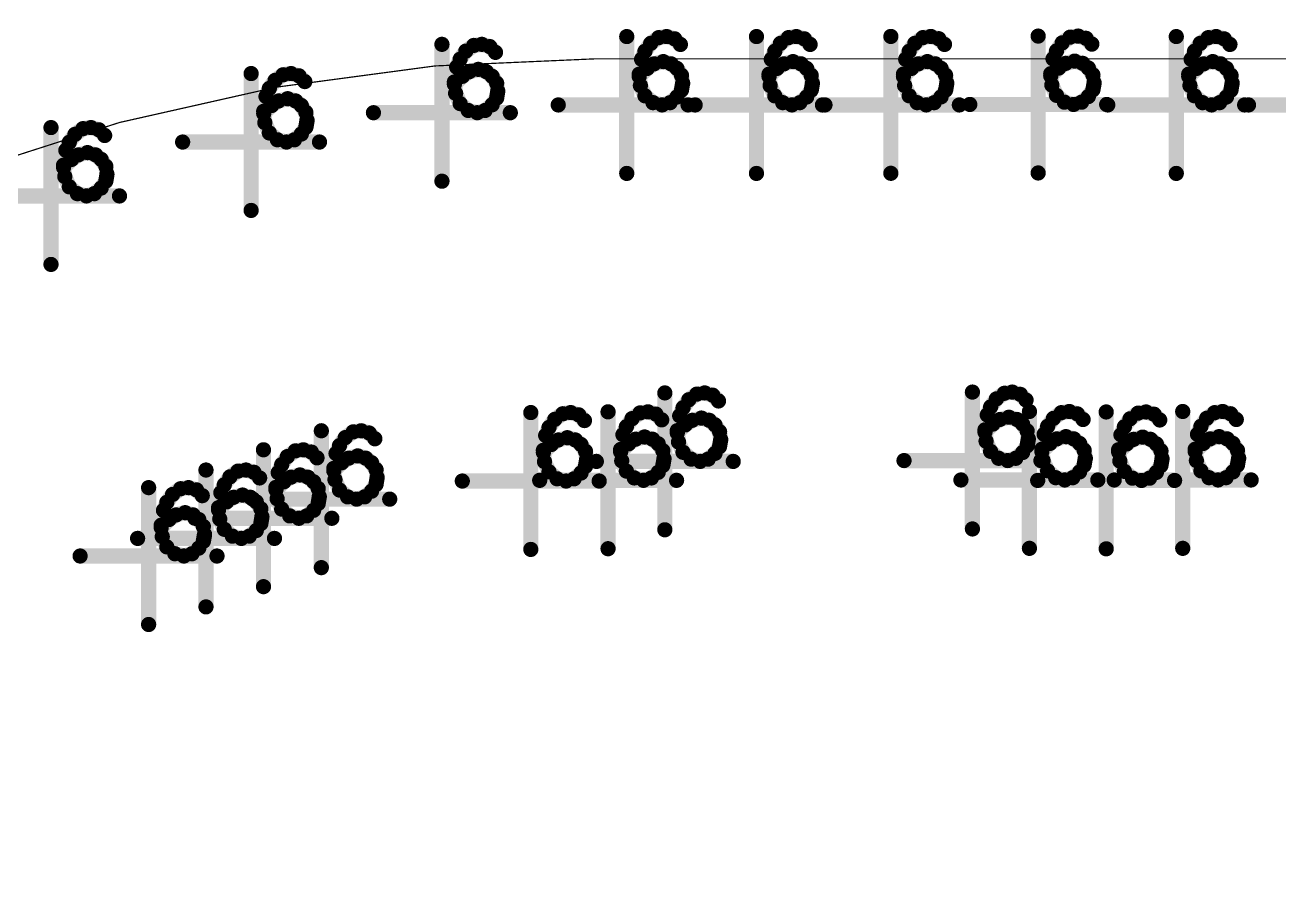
# Model space of a CAD drawing. Header units: millimetres. Extents: x 3362 to 3827, y -139 to 191.
# Drawn here: x 3576.4 to 3586.87, y 19.07 to 26.34 of the extents above; entities that cross this region are included whole.
import ezdxf

# ---------------------------------------------------------------- set-up
doc = ezdxf.new("R2010")
doc.units = ezdxf.units.MM
doc.header["$LTSCALE"] = 23.1
doc.layers.get('0').update_dxf_attribs({"linetype": 'CONTINUOUS'})

# ---------------------------------------------------------------- blocks, each defined once
blk = doc.blocks.new('PAD_R1')
at = {"const_width": 0.5}
blk.add_lwpolyline([(0.25, 0, 1), (-0.25, 0, 1)], format="xyb", close=True, dxfattribs=at)

msp = doc.modelspace()

# ---------------------------------------------------------------- linework, layer by layer
for points, const_width in [([(3581.426, 26.245), (3581.426, 25.102)], 0.127), ([(3581.622, 26.264), (3581.696, 26.16)], 0.0821), ([(3581.717, 26.304), (3581.735, 26.178)], 0.0672), ([(3581.81, 26.297), (3581.775, 26.175)], 0.0695), ([(3581.895, 26.247), (3581.805, 26.158)], 0.0675), ([(3582.509, 26.245), (3582.509, 25.102)], 0.127), ([(3582.705, 26.264), (3582.779, 26.16)], 0.0821), ([(3582.8, 26.304), (3582.818, 26.178)], 0.0672), ([(3582.893, 26.297), (3582.858, 26.175)], 0.0695), ([(3582.978, 26.247), (3582.888, 26.158)], 0.0675), ([(3583.631, 26.246), (3583.631, 25.103)], 0.127), ([(3583.828, 26.264), (3583.902, 26.161)], 0.0821), ([(3583.922, 26.304), (3583.94, 26.178)], 0.0672), ([(3584.015, 26.297), (3583.981, 26.175)], 0.0695), ([(3584.1, 26.248), (3584.01, 26.158)], 0.0675), ([(3584.861, 26.249), (3584.861, 25.106)], 0.127), ([(3585.058, 26.268), (3585.131, 26.164)], 0.0821), ([(3585.152, 26.307), (3585.17, 26.182)], 0.0672), ([(3585.245, 26.301), (3585.21, 26.179)], 0.0695), ([(3585.33, 26.251), (3585.24, 26.161)], 0.0675), ([(3586.014, 26.245), (3586.014, 25.102)], 0.127), ([(3586.21, 26.264), (3586.284, 26.16)], 0.0821), ([(3586.305, 26.304), (3586.323, 26.178)], 0.0672), ([(3586.398, 26.297), (3586.363, 26.175)], 0.0695), ([(3586.483, 26.247), (3586.393, 26.158)], 0.0675), ([(3579.883, 26.18), (3579.883, 25.037)], 0.127), ([(3580.079, 26.198), (3580.153, 26.095)], 0.0821), ([(3580.174, 26.238), (3580.191, 26.112)], 0.0672), ([(3580.267, 26.232), (3580.232, 26.109)], 0.0695), ([(3580.351, 26.182), (3580.262, 26.092)], 0.0675), ([(3581.55, 26.192), (3581.654, 26.118)], 0.0818), ([(3582.634, 26.192), (3582.737, 26.118)], 0.0818), ([(3583.756, 26.192), (3583.859, 26.118)], 0.0818), ([(3584.986, 26.196), (3585.089, 26.122)], 0.0818), ([(3586.138, 26.192), (3586.242, 26.118)], 0.0818), ([(3579.962, 26.048), (3580.079, 25.998)], 0.0727), ([(3580.007, 26.127), (3580.11, 26.053)], 0.0818), ([(3581.505, 26.113), (3581.622, 26.063)], 0.0727), ([(3581.591, 26.051), (3581.661, 25.945)], 0.0687), ([(3581.677, 26.088), (3581.708, 25.965)], 0.0785), ([(3581.781, 26.087), (3581.747, 25.965)], 0.0695), ([(3581.861, 26.047), (3581.781, 25.948)], 0.0609), ([(3582.589, 26.113), (3582.706, 26.063)], 0.0727), ([(3582.674, 26.051), (3582.744, 25.945)], 0.0687), ([(3582.76, 26.088), (3582.791, 25.965)], 0.0785), ([(3582.865, 26.087), (3582.83, 25.965)], 0.0695), ([(3582.944, 26.047), (3582.865, 25.948)], 0.0609), ([(3583.711, 26.114), (3583.828, 26.063)], 0.0727), ([(3583.796, 26.051), (3583.867, 25.945)], 0.0687), ([(3583.883, 26.088), (3583.913, 25.965)], 0.0785), ([(3583.987, 26.088), (3583.952, 25.965)], 0.0695), ([(3584.066, 26.047), (3583.987, 25.948)], 0.0609), ([(3584.916, 26.031), (3585.042, 26.012)], 0.0754), ([(3584.941, 26.117), (3585.058, 26.067)], 0.0727), ([(3585.026, 26.054), (3585.096, 25.949)], 0.0687), ([(3585.112, 26.092), (3585.143, 25.968)], 0.0785), ([(3585.217, 26.091), (3585.182, 25.969)], 0.0695), ([(3585.296, 26.051), (3585.217, 25.952)], 0.0609), ([(3586.094, 26.113), (3586.21, 26.063)], 0.0727), ([(3586.179, 26.051), (3586.249, 25.945)], 0.0687), ([(3586.265, 26.088), (3586.296, 25.965)], 0.0785), ([(3586.369, 26.087), (3586.335, 25.965)], 0.0695), ([(3586.449, 26.047), (3586.369, 25.948)], 0.0609), ([(3578.29, 25.936), (3578.29, 24.793)], 0.127), ([(3578.486, 25.954), (3578.56, 25.851)], 0.0821), ([(3578.581, 25.994), (3578.599, 25.868)], 0.0672), ([(3578.674, 25.987), (3578.639, 25.865)], 0.0695), ([(3578.759, 25.938), (3578.669, 25.848)], 0.0675), ([(3579.938, 25.962), (3580.063, 25.943)], 0.0754), ([(3579.976, 25.925), (3580.065, 25.835)], 0.0945), ([(3580.047, 25.985), (3580.118, 25.88)], 0.0687), ([(3580.134, 26.023), (3580.165, 25.899)], 0.0785), ([(3580.238, 26.022), (3580.203, 25.9)], 0.0695), ([(3580.318, 25.982), (3580.238, 25.883)], 0.0609), ([(3581.473, 25.978), (3581.599, 25.959)], 0.0754), ([(3581.481, 26.027), (3581.607, 26.008)], 0.0754), ([(3581.519, 25.99), (3581.609, 25.9)], 0.0945), ([(3581.917, 25.985), (3581.811, 25.915)], 0.0687), ([(3582.557, 25.978), (3582.682, 25.959)], 0.0754), ([(3582.564, 26.027), (3582.69, 26.008)], 0.0754), ([(3582.602, 25.99), (3582.692, 25.9)], 0.0945), ([(3583, 25.985), (3582.894, 25.915)], 0.0687), ([(3583.679, 25.978), (3583.804, 25.959)], 0.0754), ([(3583.686, 26.027), (3583.812, 26.008)], 0.0754), ([(3583.724, 25.99), (3583.814, 25.901)], 0.0945), ([(3584.122, 25.986), (3584.017, 25.915)], 0.0687), ([(3584.909, 25.982), (3585.034, 25.962)], 0.0754), ([(3584.954, 25.994), (3585.044, 25.904)], 0.0945), ([(3585.352, 25.989), (3585.246, 25.919)], 0.0687), ([(3586.061, 25.978), (3586.187, 25.959)], 0.0754), ([(3586.069, 26.027), (3586.195, 26.008)], 0.0754), ([(3586.107, 25.99), (3586.197, 25.9)], 0.0945), ([(3586.505, 25.985), (3586.399, 25.915)], 0.0687), ([(3578.414, 25.882), (3578.518, 25.808)], 0.0818), ([(3579.929, 25.812), (3580.055, 25.825)], 0.0955), ([(3579.93, 25.913), (3580.056, 25.893)], 0.0754), ([(3580.373, 25.92), (3580.268, 25.85)], 0.0687), ([(3580.407, 25.832), (3580.282, 25.814)], 0.0675), ([(3581.472, 25.877), (3581.598, 25.89)], 0.0955), ([(3581.501, 25.767), (3581.617, 25.819)], 0.0939), ([(3581.951, 25.897), (3581.825, 25.879)], 0.0675), ([(3581.95, 25.816), (3581.825, 25.837)], 0.058), ([(3582.555, 25.877), (3582.682, 25.89)], 0.0955), ([(3582.584, 25.767), (3582.701, 25.819)], 0.0939), ([(3583.034, 25.897), (3582.908, 25.879)], 0.0675), ([(3583.034, 25.816), (3582.909, 25.837)], 0.058), ([(3583.678, 25.877), (3583.804, 25.89)], 0.0955), ([(3583.707, 25.767), (3583.823, 25.819)], 0.0939), ([(3584.156, 25.897), (3584.03, 25.879)], 0.0675), ([(3584.156, 25.816), (3584.031, 25.837)], 0.058), ([(3584.907, 25.881), (3585.034, 25.894)], 0.0955), ([(3584.936, 25.771), (3585.053, 25.823)], 0.0939), ([(3585.386, 25.901), (3585.26, 25.883)], 0.0675), ([(3585.386, 25.819), (3585.261, 25.841)], 0.058), ([(3586.06, 25.877), (3586.186, 25.89)], 0.0955), ([(3586.089, 25.767), (3586.205, 25.819)], 0.0939), ([(3586.539, 25.897), (3586.413, 25.879)], 0.0675), ([(3586.538, 25.816), (3586.413, 25.837)], 0.058), ([(3578.345, 25.718), (3578.471, 25.698)], 0.0754), ([(3578.37, 25.804), (3578.486, 25.754)], 0.0727), ([(3578.455, 25.741), (3578.525, 25.635)], 0.0687), ([(3578.541, 25.778), (3578.572, 25.655)], 0.0785), ([(3578.646, 25.778), (3578.611, 25.656)], 0.0695), ([(3578.725, 25.738), (3578.646, 25.639)], 0.0609), ([(3579.958, 25.702), (3580.074, 25.753)], 0.0939), ([(3580.373, 25.668), (3580.268, 25.739)], 0.0687), ([(3580.407, 25.75), (3580.282, 25.771)], 0.058), ([(3581.57, 25.673), (3581.653, 25.77)], 0.0879), ([(3581.668, 25.622), (3581.699, 25.745)], 0.0785), ([(3581.772, 25.622), (3581.737, 25.744)], 0.0692), ([(3581.857, 25.668), (3581.776, 25.765)], 0.0743), ([(3581.917, 25.734), (3581.811, 25.804)], 0.0687), ([(3582.654, 25.673), (3582.736, 25.77)], 0.0879), ([(3582.751, 25.622), (3582.782, 25.745)], 0.0785), ([(3582.855, 25.622), (3582.82, 25.744)], 0.0692), ([(3582.94, 25.668), (3582.859, 25.765)], 0.0743), ([(3583, 25.734), (3582.894, 25.804)], 0.0687), ([(3583.776, 25.673), (3583.858, 25.77)], 0.0879), ([(3583.873, 25.622), (3583.904, 25.745)], 0.0785), ([(3583.977, 25.623), (3583.942, 25.745)], 0.0692), ([(3584.062, 25.668), (3583.981, 25.766)], 0.0743), ([(3584.122, 25.734), (3584.017, 25.804)], 0.0687), ([(3585.006, 25.677), (3585.088, 25.774)], 0.0879), ([(3585.103, 25.626), (3585.134, 25.749)], 0.0785), ([(3585.207, 25.626), (3585.172, 25.748)], 0.0692), ([(3585.292, 25.672), (3585.211, 25.769)], 0.0743), ([(3585.352, 25.738), (3585.246, 25.808)], 0.0687), ([(3586.158, 25.673), (3586.241, 25.77)], 0.0879), ([(3586.256, 25.622), (3586.287, 25.745)], 0.0785), ([(3586.36, 25.622), (3586.325, 25.744)], 0.0692), ([(3586.445, 25.668), (3586.364, 25.765)], 0.0743), ([(3586.505, 25.734), (3586.399, 25.804)], 0.0687), ([(3578.338, 25.668), (3578.463, 25.649)], 0.0754), ([(3578.383, 25.681), (3578.473, 25.591)], 0.0945), ([(3578.781, 25.676), (3578.675, 25.605)], 0.0687), ([(3580.454, 25.609), (3579.311, 25.609)], 0.127), ([(3580.027, 25.608), (3580.11, 25.704)], 0.0879), ([(3580.124, 25.556), (3580.155, 25.68)], 0.0785), ([(3580.229, 25.557), (3580.194, 25.679)], 0.0692), ([(3580.314, 25.603), (3580.232, 25.7)], 0.0743), ([(3581.997, 25.674), (3580.854, 25.674)], 0.127), ([(3583.081, 25.674), (3581.938, 25.674)], 0.127), ([(3584.203, 25.674), (3583.06, 25.674)], 0.127), ([(3585.433, 25.678), (3584.29, 25.678)], 0.127), ([(3586.585, 25.674), (3585.442, 25.674)], 0.127), ([(3587.76, 25.674), (3586.617, 25.674)], 0.127), ([(3576.619, 25.485), (3576.619, 24.342)], 0.127), ([(3576.816, 25.504), (3576.89, 25.4)], 0.0821), ([(3576.91, 25.544), (3576.928, 25.418)], 0.0672), ([(3577.003, 25.537), (3576.969, 25.415)], 0.0695), ([(3578.336, 25.567), (3578.463, 25.58)], 0.0955), ([(3578.365, 25.458), (3578.481, 25.509)], 0.0939), ([(3578.815, 25.588), (3578.689, 25.569)], 0.0675), ([(3578.815, 25.506), (3578.689, 25.527)], 0.058), ([(3576.744, 25.432), (3576.847, 25.358)], 0.0818), ([(3577.088, 25.487), (3576.998, 25.398)], 0.0675), ([(3578.434, 25.364), (3578.517, 25.46)], 0.0879), ([(3578.532, 25.312), (3578.563, 25.435)], 0.0785), ([(3578.636, 25.313), (3578.601, 25.435)], 0.0692), ([(3578.721, 25.358), (3578.64, 25.456)], 0.0743), ([(3578.781, 25.424), (3578.675, 25.495)], 0.0687), ([(3576.699, 25.353), (3576.816, 25.303)], 0.0727), ([(3576.871, 25.328), (3576.901, 25.205)], 0.0785), ([(3576.975, 25.327), (3576.94, 25.205)], 0.0695), ([(3578.861, 25.364), (3577.718, 25.364)], 0.127), ([(3576.667, 25.218), (3576.793, 25.199)], 0.0754), ([(3576.675, 25.267), (3576.8, 25.248)], 0.0754), ([(3576.713, 25.23), (3576.802, 25.14)], 0.0945), ([(3576.784, 25.291), (3576.855, 25.185)], 0.0687), ([(3577.054, 25.287), (3576.975, 25.188)], 0.0609), ([(3577.11, 25.225), (3577.005, 25.155)], 0.0687), ([(3576.666, 25.117), (3576.792, 25.13)], 0.0955), ([(3577.144, 25.137), (3577.019, 25.119)], 0.0675), ([(3576.695, 25.007), (3576.811, 25.059)], 0.0939), ([(3576.764, 24.913), (3576.846, 25.01)], 0.0879), ([(3576.861, 24.862), (3576.892, 24.985)], 0.0785), ([(3577.05, 24.908), (3576.969, 25.006)], 0.0743), ([(3577.11, 24.974), (3577.005, 25.044)], 0.0687), ([(3577.144, 25.056), (3577.019, 25.077)], 0.058), ([(3577.191, 24.914), (3576.048, 24.914)], 0.127), ([(3576.966, 24.862), (3576.931, 24.984)], 0.0692), ([(3582.035, 23.327), (3582.053, 23.201)], 0.0672), ([(3582.128, 23.32), (3582.093, 23.198)], 0.0695), ([(3584.603, 23.334), (3584.621, 23.208)], 0.0672), ([(3584.696, 23.327), (3584.661, 23.205)], 0.0695), ([(3581.744, 23.269), (3581.744, 22.126)], 0.127), ([(3581.868, 23.215), (3581.972, 23.141)], 0.0818), ([(3581.94, 23.287), (3582.014, 23.184)], 0.0821), ([(3582.213, 23.271), (3582.123, 23.181)], 0.0675), ([(3584.312, 23.276), (3584.312, 22.133)], 0.127), ([(3584.436, 23.222), (3584.54, 23.149)], 0.0818), ([(3584.508, 23.294), (3584.582, 23.191)], 0.0821), ([(3584.781, 23.278), (3584.691, 23.188)], 0.0675), ([(3580.625, 23.105), (3580.625, 21.962)], 0.127), ([(3580.821, 23.123), (3580.895, 23.02)], 0.0821), ([(3580.916, 23.163), (3580.934, 23.037)], 0.0672), ([(3581.009, 23.156), (3580.974, 23.034)], 0.0695), ([(3581.094, 23.107), (3581.004, 23.017)], 0.0675), ([(3581.27, 23.111), (3581.27, 21.968)], 0.127), ([(3581.466, 23.129), (3581.54, 23.026)], 0.0821), ([(3581.561, 23.169), (3581.579, 23.043)], 0.0672), ([(3581.654, 23.163), (3581.619, 23.04)], 0.0695), ([(3581.739, 23.113), (3581.649, 23.023)], 0.0675), ([(3581.824, 23.137), (3581.94, 23.087)], 0.0727), ([(3581.995, 23.111), (3582.026, 22.988)], 0.0785), ([(3582.099, 23.111), (3582.065, 22.989)], 0.0695), ([(3584.392, 23.144), (3584.508, 23.094)], 0.0727), ([(3584.563, 23.118), (3584.594, 22.995)], 0.0785), ([(3584.668, 23.118), (3584.633, 22.996)], 0.0695), ([(3584.788, 23.114), (3584.788, 21.971)], 0.127), ([(3584.984, 23.132), (3585.058, 23.029)], 0.0821), ([(3585.079, 23.172), (3585.097, 23.046)], 0.0672), ([(3585.172, 23.165), (3585.137, 23.043)], 0.0695), ([(3585.257, 23.116), (3585.167, 23.026)], 0.0675), ([(3585.429, 23.11), (3585.429, 21.967)], 0.127), ([(3585.625, 23.128), (3585.699, 23.025)], 0.0821), ([(3585.72, 23.168), (3585.737, 23.042)], 0.0672), ([(3585.813, 23.161), (3585.778, 23.039)], 0.0695), ([(3585.897, 23.112), (3585.808, 23.022)], 0.0675), ([(3586.068, 23.114), (3586.068, 21.971)], 0.127), ([(3586.264, 23.132), (3586.338, 23.029)], 0.0821), ([(3586.359, 23.172), (3586.377, 23.046)], 0.0672), ([(3586.452, 23.165), (3586.417, 23.043)], 0.0695), ([(3586.536, 23.116), (3586.447, 23.026)], 0.0675), ([(3579.167, 23.011), (3579.184, 22.885)], 0.0672), ([(3579.26, 23.005), (3579.225, 22.882)], 0.0695), ([(3580.749, 23.051), (3580.853, 22.978)], 0.0818), ([(3581.395, 23.057), (3581.498, 22.984)], 0.0818), ([(3581.791, 23.001), (3581.917, 22.982)], 0.0754), ([(3581.799, 23.051), (3581.925, 23.031)], 0.0754), ([(3581.837, 23.014), (3581.927, 22.924)], 0.0945), ([(3581.909, 23.074), (3581.979, 22.968)], 0.0687), ([(3582.179, 23.071), (3582.099, 22.972)], 0.0609), ([(3582.235, 23.009), (3582.129, 22.938)], 0.0687), ([(3584.36, 23.008), (3584.485, 22.989)], 0.0754), ([(3584.367, 23.058), (3584.493, 23.038)], 0.0754), ([(3584.405, 23.021), (3584.495, 22.931)], 0.0945), ([(3584.477, 23.081), (3584.547, 22.975)], 0.0687), ([(3584.747, 23.078), (3584.668, 22.979)], 0.0609), ([(3584.803, 23.016), (3584.697, 22.945)], 0.0687), ([(3584.912, 23.06), (3585.016, 22.986)], 0.0818), ([(3585.553, 23.056), (3585.656, 22.982)], 0.0818), ([(3586.192, 23.06), (3586.295, 22.986)], 0.0818), ([(3578.876, 22.953), (3578.876, 21.81)], 0.127), ([(3579, 22.899), (3579.103, 22.826)], 0.0818), ([(3579.072, 22.971), (3579.146, 22.868)], 0.0821), ([(3579.344, 22.955), (3579.255, 22.865)], 0.0675), ([(3580.705, 22.973), (3580.821, 22.923)], 0.0727), ([(3580.79, 22.91), (3580.86, 22.804)], 0.0687), ([(3580.876, 22.947), (3580.907, 22.824)], 0.0785), ([(3580.981, 22.947), (3580.946, 22.825)], 0.0695), ([(3581.06, 22.907), (3580.981, 22.808)], 0.0609), ([(3581.325, 22.893), (3581.451, 22.874)], 0.0754), ([(3581.35, 22.979), (3581.466, 22.929)], 0.0727), ([(3581.435, 22.916), (3581.505, 22.811)], 0.0687), ([(3581.521, 22.954), (3581.552, 22.83)], 0.0785), ([(3581.626, 22.953), (3581.591, 22.831)], 0.0695), ([(3581.705, 22.913), (3581.626, 22.814)], 0.0609), ([(3581.79, 22.9), (3581.916, 22.913)], 0.0955), ([(3582.269, 22.921), (3582.143, 22.902)], 0.0675), ([(3584.358, 22.907), (3584.485, 22.92)], 0.0955), ([(3584.837, 22.928), (3584.711, 22.909)], 0.0675), ([(3584.843, 22.895), (3584.968, 22.876)], 0.0754), ([(3584.867, 22.981), (3584.984, 22.931)], 0.0727), ([(3584.953, 22.919), (3585.023, 22.813)], 0.0687), ([(3585.039, 22.956), (3585.07, 22.833)], 0.0785), ([(3585.143, 22.956), (3585.109, 22.833)], 0.0695), ([(3585.223, 22.915), (3585.143, 22.816)], 0.0609), ([(3585.484, 22.892), (3585.609, 22.872)], 0.0754), ([(3585.508, 22.978), (3585.625, 22.928)], 0.0727), ([(3585.593, 22.915), (3585.664, 22.809)], 0.0687), ([(3585.68, 22.952), (3585.711, 22.829)], 0.0785), ([(3585.784, 22.952), (3585.749, 22.83)], 0.0695), ([(3585.864, 22.912), (3585.784, 22.813)], 0.0609), ([(3586.123, 22.896), (3586.248, 22.876)], 0.0754), ([(3586.147, 22.982), (3586.264, 22.932)], 0.0727), ([(3586.232, 22.919), (3586.303, 22.813)], 0.0687), ([(3586.319, 22.956), (3586.35, 22.833)], 0.0785), ([(3586.423, 22.956), (3586.388, 22.834)], 0.0695), ([(3586.503, 22.916), (3586.423, 22.817)], 0.0609), ([(3578.393, 22.794), (3578.393, 21.651)], 0.127), ([(3578.589, 22.812), (3578.663, 22.709)], 0.0821), ([(3578.684, 22.852), (3578.701, 22.726)], 0.0672), ([(3578.777, 22.846), (3578.742, 22.723)], 0.0695), ([(3578.861, 22.796), (3578.772, 22.706)], 0.0675), ([(3578.955, 22.821), (3579.072, 22.771)], 0.0727), ([(3579.127, 22.796), (3579.158, 22.672)], 0.0785), ([(3579.231, 22.795), (3579.196, 22.673)], 0.0695), ([(3580.673, 22.837), (3580.798, 22.818)], 0.0754), ([(3580.68, 22.887), (3580.806, 22.867)], 0.0754), ([(3580.718, 22.85), (3580.808, 22.76)], 0.0945), ([(3581.116, 22.845), (3581.01, 22.774)], 0.0687), ([(3581.318, 22.843), (3581.443, 22.824)], 0.0754), ([(3581.363, 22.856), (3581.453, 22.766)], 0.0945), ([(3581.761, 22.851), (3581.655, 22.78)], 0.0687), ([(3581.819, 22.791), (3581.935, 22.842)], 0.0939), ([(3581.888, 22.697), (3581.971, 22.793)], 0.0879), ([(3582.175, 22.691), (3582.094, 22.789)], 0.0743), ([(3582.235, 22.757), (3582.129, 22.828)], 0.0687), ([(3582.268, 22.839), (3582.143, 22.86)], 0.058), ([(3584.387, 22.798), (3584.503, 22.849)], 0.0939), ([(3584.457, 22.704), (3584.539, 22.8)], 0.0879), ([(3584.743, 22.698), (3584.662, 22.796)], 0.0743), ([(3584.803, 22.764), (3584.697, 22.835)], 0.0687), ([(3584.837, 22.846), (3584.711, 22.867)], 0.058), ([(3584.835, 22.846), (3584.961, 22.827)], 0.0754), ([(3584.881, 22.858), (3584.971, 22.769)], 0.0945), ([(3585.279, 22.853), (3585.173, 22.783)], 0.0687), ([(3585.476, 22.842), (3585.602, 22.823)], 0.0754), ([(3585.522, 22.855), (3585.612, 22.765)], 0.0945), ([(3585.92, 22.85), (3585.814, 22.779)], 0.0687), ([(3586.115, 22.846), (3586.241, 22.827)], 0.0754), ([(3586.161, 22.859), (3586.251, 22.769)], 0.0945), ([(3586.559, 22.854), (3586.453, 22.783)], 0.0687), ([(3578.205, 22.684), (3578.222, 22.558)], 0.0672), ([(3578.517, 22.74), (3578.62, 22.667)], 0.0818), ([(3578.923, 22.685), (3579.049, 22.666)], 0.0754), ([(3578.931, 22.735), (3579.056, 22.716)], 0.0754), ([(3578.969, 22.698), (3579.059, 22.608)], 0.0945), ([(3579.04, 22.758), (3579.111, 22.653)], 0.0687), ([(3579.311, 22.755), (3579.231, 22.656)], 0.0609), ([(3579.367, 22.693), (3579.261, 22.623)], 0.0687), ([(3580.671, 22.737), (3580.798, 22.749)], 0.0955), ([(3580.7, 22.627), (3580.816, 22.678)], 0.0939), ([(3581.15, 22.757), (3581.024, 22.739)], 0.0675), ([(3581.15, 22.675), (3581.024, 22.696)], 0.058), ([(3582.315, 22.697), (3581.172, 22.697)], 0.127), ([(3581.316, 22.743), (3581.443, 22.755)], 0.0955), ([(3581.345, 22.633), (3581.461, 22.684)], 0.0939), ([(3581.795, 22.763), (3581.669, 22.745)], 0.0675), ([(3581.795, 22.681), (3581.67, 22.702)], 0.058), ([(3581.986, 22.645), (3582.017, 22.768)], 0.0785), ([(3582.09, 22.646), (3582.055, 22.768)], 0.0692), ([(3584.884, 22.704), (3583.741, 22.704)], 0.127), ([(3584.554, 22.652), (3584.585, 22.775)], 0.0785), ([(3584.658, 22.653), (3584.623, 22.775)], 0.0692), ([(3584.834, 22.745), (3584.96, 22.758)], 0.0955), ([(3584.863, 22.635), (3584.979, 22.687)], 0.0939), ([(3585.313, 22.765), (3585.187, 22.747)], 0.0675), ([(3585.312, 22.684), (3585.187, 22.705)], 0.058), ([(3585.475, 22.741), (3585.601, 22.754)], 0.0955), ([(3585.504, 22.632), (3585.62, 22.683)], 0.0939), ([(3585.953, 22.762), (3585.828, 22.743)], 0.0675), ([(3585.953, 22.68), (3585.828, 22.701)], 0.058), ([(3586.114, 22.745), (3586.24, 22.758)], 0.0955), ([(3586.143, 22.636), (3586.259, 22.687)], 0.0939), ([(3586.593, 22.766), (3586.467, 22.747)], 0.0675), ([(3586.592, 22.684), (3586.467, 22.705)], 0.058), ([(3577.913, 22.625), (3577.913, 21.482)], 0.127), ([(3578.038, 22.572), (3578.141, 22.498)], 0.0818), ([(3578.11, 22.644), (3578.184, 22.54)], 0.0821), ([(3578.298, 22.677), (3578.263, 22.555)], 0.0695), ([(3578.382, 22.627), (3578.293, 22.538)], 0.0675), ([(3578.448, 22.576), (3578.573, 22.557)], 0.0754), ([(3578.472, 22.662), (3578.589, 22.612)], 0.0727), ([(3578.557, 22.599), (3578.628, 22.494)], 0.0687), ([(3578.644, 22.637), (3578.675, 22.513)], 0.0785), ([(3578.748, 22.636), (3578.713, 22.514)], 0.0695), ([(3578.828, 22.596), (3578.748, 22.497)], 0.0609), ([(3578.922, 22.585), (3579.048, 22.597)], 0.0955), ([(3579.401, 22.605), (3579.275, 22.587)], 0.0675), ([(3580.769, 22.533), (3580.852, 22.629)], 0.0879), ([(3580.867, 22.481), (3580.898, 22.605)], 0.0785), ([(3580.971, 22.482), (3580.936, 22.604)], 0.0692), ([(3581.056, 22.527), (3580.975, 22.625)], 0.0743), ([(3581.116, 22.593), (3581.01, 22.664)], 0.0687), ([(3581.415, 22.539), (3581.497, 22.635)], 0.0879), ([(3581.512, 22.487), (3581.543, 22.611)], 0.0785), ([(3581.616, 22.488), (3581.581, 22.61)], 0.0692), ([(3581.701, 22.533), (3581.62, 22.631)], 0.0743), ([(3581.761, 22.599), (3581.655, 22.67)], 0.0687), ([(3584.932, 22.541), (3585.015, 22.638)], 0.0879), ([(3585.03, 22.49), (3585.06, 22.613)], 0.0785), ([(3585.134, 22.491), (3585.099, 22.613)], 0.0692), ([(3585.219, 22.536), (3585.138, 22.634)], 0.0743), ([(3585.279, 22.602), (3585.173, 22.672)], 0.0687), ([(3585.573, 22.538), (3585.656, 22.634)], 0.0879), ([(3585.67, 22.486), (3585.701, 22.609)], 0.0785), ([(3585.775, 22.487), (3585.74, 22.609)], 0.0692), ([(3585.86, 22.532), (3585.779, 22.63)], 0.0743), ([(3585.92, 22.598), (3585.814, 22.669)], 0.0687), ([(3586.212, 22.542), (3586.295, 22.638)], 0.0879), ([(3586.31, 22.49), (3586.34, 22.613)], 0.0785), ([(3586.414, 22.491), (3586.379, 22.613)], 0.0692), ([(3586.499, 22.536), (3586.418, 22.634)], 0.0743), ([(3586.559, 22.602), (3586.453, 22.673)], 0.0687), ([(3577.434, 22.478), (3577.434, 21.335)], 0.127), ([(3577.63, 22.497), (3577.704, 22.393)], 0.0821), ([(3577.725, 22.536), (3577.743, 22.411)], 0.0672), ([(3577.818, 22.53), (3577.783, 22.408)], 0.0695), ([(3577.903, 22.48), (3577.813, 22.39)], 0.0675), ([(3577.993, 22.493), (3578.11, 22.443)], 0.0727), ([(3578.44, 22.526), (3578.566, 22.507)], 0.0754), ([(3578.486, 22.539), (3578.575, 22.449)], 0.0945), ([(3578.884, 22.534), (3578.778, 22.463)], 0.0687), ([(3578.951, 22.475), (3579.067, 22.526)], 0.0939), ([(3579.02, 22.381), (3579.103, 22.477)], 0.0879), ([(3579.307, 22.375), (3579.226, 22.473)], 0.0743), ([(3579.367, 22.441), (3579.261, 22.512)], 0.0687), ([(3579.4, 22.523), (3579.275, 22.544)], 0.058), ([(3581.196, 22.533), (3580.053, 22.533)], 0.127), ([(3581.842, 22.539), (3580.699, 22.539)], 0.127), ([(3585.359, 22.542), (3584.216, 22.542)], 0.127), ([(3586, 22.538), (3584.857, 22.538)], 0.127), ([(3586.639, 22.542), (3585.496, 22.542)], 0.127), ([(3577.558, 22.425), (3577.662, 22.351)], 0.0818), ([(3577.969, 22.407), (3578.094, 22.388)], 0.0754), ([(3578.007, 22.37), (3578.096, 22.28)], 0.0945), ([(3578.078, 22.431), (3578.149, 22.325)], 0.0687), ([(3578.165, 22.468), (3578.196, 22.345)], 0.0785), ([(3578.269, 22.467), (3578.234, 22.345)], 0.0695), ([(3578.349, 22.427), (3578.269, 22.328)], 0.0609), ([(3579.447, 22.382), (3578.304, 22.382)], 0.127), ([(3578.439, 22.426), (3578.565, 22.438)], 0.0955), ([(3578.468, 22.316), (3578.584, 22.367)], 0.0939), ([(3578.917, 22.446), (3578.792, 22.428)], 0.0675), ([(3578.917, 22.364), (3578.792, 22.385)], 0.058), ([(3579.118, 22.329), (3579.148, 22.453)], 0.0785), ([(3579.222, 22.33), (3579.187, 22.452)], 0.0692), ([(3577.514, 22.346), (3577.63, 22.296)], 0.0727), ([(3577.599, 22.283), (3577.669, 22.178)], 0.0687), ([(3577.685, 22.321), (3577.716, 22.198)], 0.0785), ([(3577.79, 22.32), (3577.755, 22.198)], 0.0695), ([(3577.869, 22.28), (3577.79, 22.181)], 0.0609), ([(3577.96, 22.257), (3578.086, 22.27)], 0.0955), ([(3577.961, 22.358), (3578.087, 22.339)], 0.0754), ([(3578.404, 22.365), (3578.299, 22.295)], 0.0687), ([(3578.438, 22.277), (3578.313, 22.259)], 0.0675), ([(3578.537, 22.222), (3578.62, 22.318)], 0.0879), ([(3578.634, 22.17), (3578.665, 22.294)], 0.0785), ([(3578.739, 22.171), (3578.704, 22.293)], 0.0692), ([(3578.824, 22.216), (3578.742, 22.314)], 0.0743), ([(3578.884, 22.282), (3578.778, 22.353)], 0.0687), ([(3577.482, 22.211), (3577.607, 22.191)], 0.0754), ([(3577.489, 22.26), (3577.615, 22.241)], 0.0754), ([(3577.527, 22.223), (3577.617, 22.133)], 0.0945), ([(3578.964, 22.222), (3577.821, 22.222)], 0.127), ([(3577.925, 22.218), (3577.819, 22.148)], 0.0687), ([(3577.989, 22.147), (3578.105, 22.199)], 0.0939), ([(3578.058, 22.053), (3578.141, 22.15)], 0.0879), ([(3578.404, 22.114), (3578.299, 22.184)], 0.0687), ([(3578.438, 22.196), (3578.313, 22.217)], 0.058), ([(3578.485, 22.054), (3577.342, 22.054)], 0.127), ([(3577.48, 22.11), (3577.607, 22.123)], 0.0955), ([(3577.509, 22), (3577.625, 22.052)], 0.0939), ([(3577.959, 22.13), (3577.833, 22.112)], 0.0675), ([(3577.959, 22.048), (3577.833, 22.07)], 0.058), ([(3578.155, 22.002), (3578.186, 22.125)], 0.0785), ([(3578.26, 22.002), (3578.225, 22.124)], 0.0692), ([(3578.345, 22.048), (3578.263, 22.145)], 0.0743), ([(3577.578, 21.906), (3577.661, 22.003)], 0.0879), ([(3577.676, 21.855), (3577.707, 21.978)], 0.0785), ([(3577.78, 21.855), (3577.745, 21.977)], 0.0692), ([(3577.865, 21.901), (3577.784, 21.998)], 0.0743), ([(3577.925, 21.967), (3577.819, 22.037)], 0.0687), ([(3578.005, 21.907), (3576.862, 21.907)], 0.127)]:
    msp.add_lwpolyline(points, dxfattribs=dict(const_width=const_width))
at = {"const_width": 0.0102}
msp.add_lwpolyline([(3613.171, 13.459), (3613.171, 25.059, 0.414215), (3612.171, 26.059), (3581.163, 26.059, 0.202312), (3570.347, 21.496, -0.202309), (3569.272, 21.043), (3563.773, 21.043, -0.202309), (3562.698, 21.496, 0.202312), (3551.882, 26.059), (3530.351, 26.059, 0.414215), (3529.351, 25.059), (3529.351, 13.459, 0.414215), (3530.351, 12.459), (3551.468, 12.459, -0.196013), (3553.215, 11.747, 0.196007), (3563.773, 7.443), (3569.272, 7.443, 0.196007), (3579.83, 11.747, -0.196013), (3581.577, 12.459), (3612.171, 12.459, 0.414215)], format="xyb", close=True, dxfattribs=at)

# ---------------------------------------------------------------- block references
at = {"xscale": 0.127, "yscale": 0.127}
for p in [(3581.426, 26.245), (3581.693, 26.236), (3581.759, 26.245), (3581.826, 26.226), (3582.509, 26.245), (3582.776, 26.236), (3582.842, 26.245), (3582.909, 26.226), (3583.631, 26.246), (3583.898, 26.236), (3583.965, 26.246), (3584.031, 26.227), (3584.861, 26.249), (3585.128, 26.24), (3585.194, 26.249), (3585.261, 26.23), (3586.014, 26.245), (3586.281, 26.236), (3586.347, 26.245), (3586.414, 26.226), (3579.883, 26.18), (3580.082, 26.123), (3580.149, 26.171), (3580.216, 26.18), (3580.283, 26.161), (3580.33, 26.113), (3581.578, 26.122), (3581.626, 26.188), (3581.874, 26.179), (3582.662, 26.122), (3582.709, 26.188), (3582.957, 26.179), (3583.784, 26.122), (3583.831, 26.188), (3584.079, 26.179), (3585.014, 26.125), (3585.061, 26.192), (3585.309, 26.182), (3586.166, 26.122), (3586.214, 26.188), (3586.462, 26.179), (3580.035, 26.056), (3581.55, 26.055), (3581.654, 26.017), (3581.731, 26.036), (3581.797, 26.017), (3582.633, 26.055), (3582.738, 26.017), (3582.814, 26.036), (3582.881, 26.017), (3583.755, 26.055), (3583.86, 26.017), (3583.936, 26.036), (3584.003, 26.017), (3584.985, 26.059), (3585.09, 26.021), (3585.166, 26.04), (3585.233, 26.021), (3586.138, 26.055), (3586.242, 26.017), (3586.319, 26.036), (3586.385, 26.017), (3578.29, 25.936), (3578.557, 25.926), (3578.623, 25.936), (3578.69, 25.917), (3580.006, 25.99), (3580.054, 25.913), (3580.111, 25.951), (3580.187, 25.971), (3580.254, 25.951), (3580.302, 25.913), (3581.53, 25.931), (3581.53, 25.912), (3581.597, 25.979), (3581.845, 25.979), (3581.883, 25.921), (3582.614, 25.931), (3582.614, 25.912), (3582.681, 25.979), (3582.928, 25.979), (3582.966, 25.921), (3583.736, 25.931), (3583.736, 25.912), (3583.803, 25.979), (3584.05, 25.979), (3584.088, 25.922), (3584.966, 25.935), (3584.966, 25.916), (3585.033, 25.982), (3585.28, 25.982), (3585.318, 25.925), (3586.118, 25.931), (3586.118, 25.912), (3586.185, 25.979), (3586.433, 25.979), (3586.471, 25.921), (3578.442, 25.812), (3578.49, 25.879), (3578.738, 25.869), (3579.987, 25.866), (3579.987, 25.847), (3580.34, 25.856), (3581.54, 25.836), (3581.883, 25.798), (3581.893, 25.855), (3582.623, 25.836), (3582.966, 25.798), (3582.976, 25.855), (3583.746, 25.836), (3584.088, 25.798), (3584.098, 25.855), (3584.975, 25.84), (3585.318, 25.801), (3585.328, 25.859), (3586.128, 25.836), (3586.471, 25.798), (3586.481, 25.855), (3578.414, 25.745), (3578.519, 25.707), (3578.595, 25.726), (3578.662, 25.707), (3579.997, 25.771), (3580.34, 25.732), (3580.349, 25.789), (3581.578, 25.75), (3581.645, 25.693), (3581.788, 25.693), (3581.845, 25.74), (3582.662, 25.75), (3582.728, 25.693), (3582.871, 25.693), (3582.928, 25.74), (3583.784, 25.75), (3583.85, 25.693), (3583.993, 25.693), (3584.05, 25.741), (3585.014, 25.754), (3585.08, 25.697), (3585.223, 25.697), (3585.28, 25.744), (3586.166, 25.75), (3586.233, 25.693), (3586.376, 25.693), (3586.433, 25.74), (3578.395, 25.621), (3578.395, 25.602), (3578.461, 25.669), (3578.709, 25.669), (3578.747, 25.612), (3579.311, 25.609), (3580.035, 25.685), (3580.102, 25.628), (3580.178, 25.609), (3580.244, 25.628), (3580.302, 25.675), (3580.454, 25.609), (3580.854, 25.674), (3581.721, 25.674), (3581.938, 25.674), (3581.997, 25.674), (3582.805, 25.674), (3583.06, 25.674), (3583.081, 25.674), (3583.927, 25.674), (3584.203, 25.674), (3584.29, 25.678), (3585.157, 25.678), (3585.433, 25.678), (3585.442, 25.674), (3586.309, 25.674), (3586.585, 25.674), (3586.617, 25.674), (3576.619, 25.485), (3576.953, 25.485), (3578.404, 25.526), (3578.747, 25.488), (3578.757, 25.545), (3576.819, 25.428), (3576.886, 25.476), (3577.019, 25.466), (3577.067, 25.419), (3578.442, 25.44), (3578.509, 25.383), (3578.652, 25.383), (3578.709, 25.431), (3576.743, 25.295), (3576.772, 25.362), (3576.924, 25.276), (3577.718, 25.364), (3578.585, 25.364), (3578.861, 25.364), (3576.724, 25.171), (3576.791, 25.219), (3576.848, 25.257), (3576.991, 25.257), (3577.038, 25.219), (3576.724, 25.152), (3576.734, 25.076), (3577.077, 25.162), (3577.086, 25.095), (3581.426, 25.102), (3582.509, 25.102), (3583.631, 25.103), (3584.861, 25.106), (3586.014, 25.102), (3576.772, 24.99), (3577.038, 24.98), (3577.077, 25.038), (3579.883, 25.037), (3576.839, 24.933), (3576.915, 24.914), (3576.981, 24.933), (3577.191, 24.914), (3578.29, 24.793), (3576.619, 24.342), (3581.744, 23.269), (3581.944, 23.212), (3582.011, 23.259), (3582.077, 23.269), (3582.144, 23.25), (3582.192, 23.202), (3584.312, 23.276), (3584.512, 23.219), (3584.579, 23.266), (3584.645, 23.276), (3584.712, 23.257), (3584.76, 23.209), (3580.625, 23.105), (3580.892, 23.095), (3580.958, 23.105), (3581.025, 23.086), (3581.27, 23.111), (3581.537, 23.102), (3581.603, 23.111), (3581.67, 23.092), (3581.868, 23.078), (3581.896, 23.145), (3584.436, 23.085), (3584.464, 23.152), (3584.788, 23.114), (3585.054, 23.104), (3585.121, 23.114), (3585.188, 23.094), (3585.429, 23.11), (3585.695, 23.1), (3585.762, 23.11), (3585.829, 23.091), (3586.068, 23.114), (3586.334, 23.104), (3586.401, 23.114), (3586.468, 23.095), (3580.777, 22.981), (3580.825, 23.048), (3581.073, 23.038), (3581.423, 22.987), (3581.47, 23.054), (3581.718, 23.044), (3581.915, 23.002), (3581.972, 23.04), (3582.049, 23.059), (3582.115, 23.04), (3582.163, 23.002), (3584.483, 23.009), (3584.541, 23.047), (3584.617, 23.066), (3584.684, 23.047), (3584.731, 23.009), (3584.94, 22.99), (3584.988, 23.056), (3585.236, 23.047), (3585.581, 22.986), (3585.628, 23.053), (3585.876, 23.043), (3586.22, 22.99), (3586.268, 23.057), (3586.515, 23.047), (3578.876, 22.953), (3579.076, 22.896), (3579.142, 22.944), (3579.209, 22.953), (3579.276, 22.934), (3579.323, 22.886), (3580.749, 22.914), (3580.854, 22.876), (3580.93, 22.895), (3580.997, 22.876), (3581.394, 22.92), (3581.499, 22.882), (3581.575, 22.901), (3581.642, 22.882), (3581.848, 22.954), (3581.848, 22.935), (3582.201, 22.945), (3582.211, 22.878), (3584.417, 22.961), (3584.417, 22.942), (3584.426, 22.866), (3584.769, 22.952), (3584.779, 22.885), (3584.911, 22.923), (3585.016, 22.885), (3585.093, 22.904), (3585.159, 22.885), (3585.552, 22.919), (3585.657, 22.881), (3585.733, 22.9), (3585.8, 22.881), (3586.191, 22.923), (3586.296, 22.885), (3586.372, 22.904), (3586.439, 22.885), (3578.393, 22.794), (3578.659, 22.785), (3578.726, 22.794), (3578.793, 22.775), (3578.999, 22.763), (3579.028, 22.829), (3580.73, 22.79), (3580.73, 22.771), (3580.796, 22.838), (3581.044, 22.838), (3581.082, 22.781), (3581.375, 22.797), (3581.375, 22.777), (3581.442, 22.844), (3581.689, 22.844), (3581.727, 22.787), (3581.858, 22.859), (3581.896, 22.773), (3582.163, 22.764), (3582.201, 22.821), (3584.464, 22.781), (3584.731, 22.771), (3584.769, 22.828), (3584.892, 22.799), (3584.892, 22.78), (3584.959, 22.847), (3585.207, 22.847), (3585.245, 22.79), (3585.533, 22.795), (3585.533, 22.776), (3585.6, 22.843), (3585.848, 22.843), (3585.886, 22.786), (3586.172, 22.799), (3586.172, 22.78), (3586.239, 22.847), (3586.487, 22.847), (3586.525, 22.79), (3578.545, 22.67), (3578.592, 22.737), (3578.84, 22.727), (3579.047, 22.686), (3579.104, 22.724), (3579.18, 22.743), (3579.247, 22.724), (3579.295, 22.686), (3580.739, 22.695), (3581.082, 22.657), (3581.092, 22.714), (3581.172, 22.697), (3581.384, 22.702), (3581.727, 22.663), (3581.737, 22.72), (3581.963, 22.716), (3582.039, 22.697), (3582.106, 22.716), (3582.315, 22.697), (3583.741, 22.704), (3584.531, 22.723), (3584.607, 22.704), (3584.674, 22.723), (3584.884, 22.704), (3584.902, 22.704), (3585.245, 22.666), (3585.255, 22.723), (3585.543, 22.7), (3585.886, 22.662), (3585.895, 22.719), (3586.182, 22.704), (3586.525, 22.666), (3586.535, 22.723), (3577.913, 22.625), (3578.113, 22.568), (3578.18, 22.616), (3578.247, 22.625), (3578.314, 22.606), (3578.361, 22.559), (3578.516, 22.603), (3578.621, 22.565), (3578.697, 22.584), (3578.764, 22.565), (3578.98, 22.639), (3578.98, 22.619), (3579.333, 22.629), (3579.342, 22.562), (3580.777, 22.61), (3580.844, 22.552), (3580.987, 22.552), (3581.044, 22.6), (3581.423, 22.616), (3581.489, 22.559), (3581.632, 22.559), (3581.689, 22.606), (3584.94, 22.618), (3585.007, 22.561), (3585.15, 22.561), (3585.207, 22.609), (3585.581, 22.614), (3585.648, 22.557), (3585.791, 22.557), (3585.848, 22.605), (3586.22, 22.618), (3586.287, 22.561), (3586.43, 22.561), (3586.487, 22.609), (3577.434, 22.478), (3577.701, 22.469), (3577.767, 22.478), (3577.834, 22.459), (3578.066, 22.502), (3578.497, 22.48), (3578.497, 22.46), (3578.564, 22.527), (3578.812, 22.527), (3578.85, 22.47), (3578.99, 22.544), (3579.028, 22.458), (3579.295, 22.448), (3579.333, 22.505), (3580.053, 22.533), (3580.699, 22.539), (3580.92, 22.533), (3581.196, 22.533), (3581.566, 22.539), (3581.842, 22.539), (3584.216, 22.542), (3584.857, 22.538), (3585.083, 22.542), (3585.359, 22.542), (3585.496, 22.542), (3585.724, 22.538), (3586, 22.538), (3586.363, 22.542), (3586.639, 22.542), (3577.586, 22.355), (3577.634, 22.421), (3577.882, 22.411), (3578.037, 22.435), (3578.085, 22.359), (3578.142, 22.397), (3578.218, 22.416), (3578.285, 22.397), (3578.304, 22.382), (3578.333, 22.359), (3578.507, 22.385), (3578.85, 22.346), (3578.859, 22.403), (3579.095, 22.401), (3579.171, 22.382), (3579.238, 22.401), (3579.447, 22.382), (3577.558, 22.288), (3577.663, 22.25), (3577.739, 22.269), (3577.806, 22.25), (3578.018, 22.311), (3578.018, 22.292), (3578.371, 22.301), (3578.38, 22.235), (3578.545, 22.299), (3578.612, 22.242), (3578.754, 22.242), (3578.812, 22.289), (3577.539, 22.164), (3577.539, 22.145), (3577.605, 22.212), (3577.821, 22.222), (3577.853, 22.212), (3577.891, 22.154), (3578.028, 22.216), (3578.066, 22.13), (3578.371, 22.178), (3578.688, 22.222), (3578.964, 22.222), (3584.312, 22.133), (3577.342, 22.054), (3577.548, 22.069), (3577.891, 22.03), (3577.901, 22.088), (3578.133, 22.073), (3578.209, 22.054), (3578.275, 22.073), (3578.333, 22.12), (3578.485, 22.054), (3581.744, 22.126), (3577.586, 21.983), (3577.653, 21.926), (3577.796, 21.926), (3577.853, 21.973), (3580.625, 21.962), (3581.27, 21.968), (3584.788, 21.971), (3585.429, 21.967), (3586.068, 21.971), (3576.862, 21.907), (3577.729, 21.907), (3578.005, 21.907), (3578.876, 21.81), (3578.393, 21.651), (3577.913, 21.482), (3577.434, 21.335)]:
    msp.add_blockref('PAD_R1', p, dxfattribs=at)

doc.saveas('drawing.dxf')
